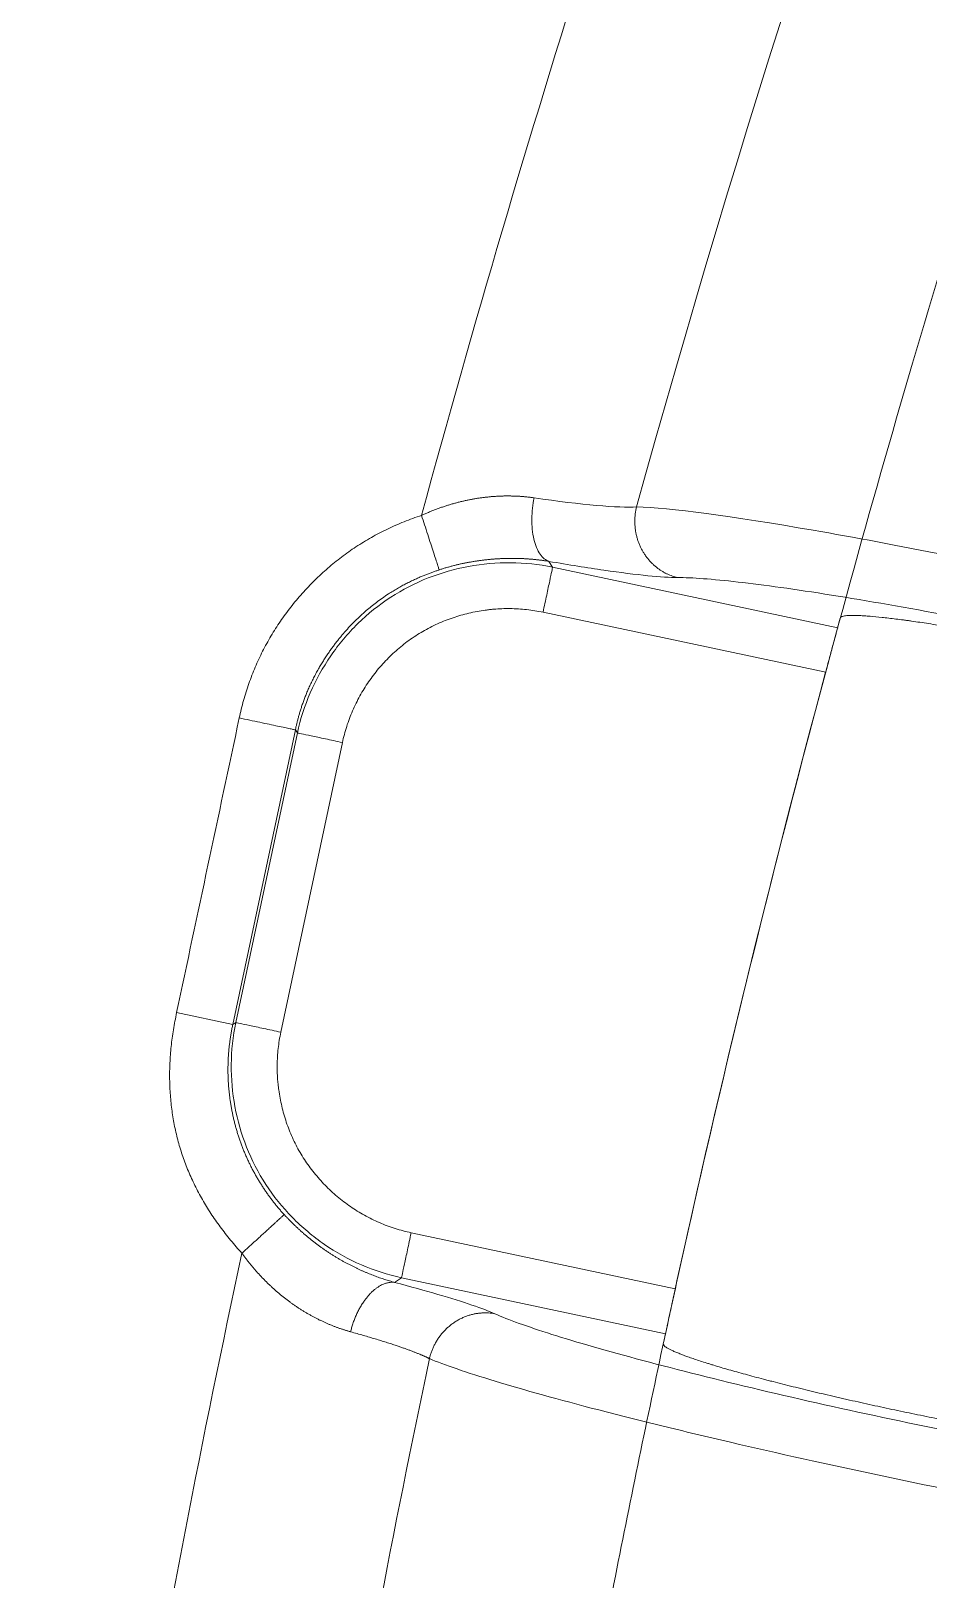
# Model space of a CAD drawing. Header units: millimetres. Extents: x 54 to 845, y 135 to 830.
# Drawn here: x 368.68 to 381.15, y 469.64 to 491.17 of the extents above; entities that cross this region are included whole.
import ezdxf

# ---------------------------------------------------------------- set-up
doc = ezdxf.new("R2010")
doc.units = ezdxf.units.MM
doc.layers.add('core', color=7, linetype='Continuous', lineweight=20)
doc.layers.add('part', color=7, linetype='Continuous', lineweight=20)

# ---------------------------------------------------------------- blocks, each defined once
blk = doc.blocks.new('电热管')
at = {"layer": 'part', "color": 6, "lineweight": 18}
blk.add_open_spline([(-1.624, 8.502), (-2.27, 9.47), (-3.712, 11.217), (-6.387, 13.321), (-9.315, 14.84), (-12.344, 15.8), (-15.328, 16.261), (-18.157, 16.3), (-20.753, 16.017), (-23.269, 15.461), (-25.688, 14.645), (-28.063, 13.55), (-30.646, 12.028), (-33.388, 9.916), (-36.122, 7.111), (-38.455, 3.936), (-40.355, 0.466), (-41.793, -3.236), (-42.76, -7.102), (-43.248, -11.063), (-43.262, -15.053), (-42.818, -19.01), (-41.935, -22.885), (-40.635, -26.64), (-38.94, -30.243), (-36.873, -33.654), (-34.2, -37.19), (-30.826, -40.713), (-26.685, -44.036), (-22.162, -46.813), (-17.326, -49.01), (-12.253, -50.613), (-7.023, -51.606), (-1.718, -51.986), (3.587, -51.767), (8.832, -50.96), (13.962, -49.588), (18.923, -47.674), (24.445, -44.841), (30.298, -40.813), (36.111, -35.344), (41.059, -29.085), (45.052, -22.172), (48.037, -14.76), (49.962, -7.007), (50.822, 0.927), (50.618, 8.9), (49.377, 16.783), (47.132, 24.448), (43.936, 31.769), (39.861, 38.634), (34.978, 44.942), (29.378, 50.62), (23.139, 55.596), (16.358, 59.813), (9.136, 63.224), (1.575, 65.786), (-6.218, 67.49), (-14.149, 68.318), (-22.126, 68.277), (-30.058, 67.378), (-37.85, 65.635), (-45.414, 63.083), (-52.669, 59.761), (-59.537, 55.71), (-65.96, 50.985), (-71.876, 45.635), (-77.232, 39.718), (-81.982, 33.303), (-86.081, 26.454), (-89.496, 19.244), (-92.209, 11.746), (-94.197, 4.026), (-95.45, -3.848), (-95.971, -11.808), (-95.754, -19.784), (-94.807, -27.707), (-93.15, -35.511), (-90.8, -43.132), (-87.78, -50.508), (-84.124, -57.59), (-79.863, -64.327), (-75.028, -70.669), (-69.666, -76.573), (-63.171, -82.602), (-55.397, -88.494), (-46.258, -93.932), (-36.577, -98.326), (-26.471, -101.627), (-16.065, -103.819), (-5.481, -104.873), (5.154, -104.793), (15.718, -103.595), (26.093, -101.291), (36.172, -97.928), (45.854, -93.547), (55.037, -88.194), (63.635, -81.943), (71.56, -74.861), (78.735, -67.024), (85.102, -58.523), (90.603, -49.44), (95.193, -39.863), (98.842, -29.887), (101.515, -19.606), (103.196, -9.118), (103.883, 1.478), (103.571, 12.089), (102.27, 22.621), (100.007, 32.989), (96.799, 43.107), (92.677, 52.889), (87.69, 62.259), (81.881, 71.14), (75.299, 79.461), (68.01, 87.164), (60.071, 94.194), (51.542, 100.497), (42.497, 106.035), (33.006, 110.771), (23.142, 114.667), (12.983, 117.703), (2.607, 119.867), (-7.913, 121.143), (-18.501, 121.527), (-29.085, 121.027), (-39.592, 119.65), (-49.948, 117.404), (-60.083, 114.315), (-69.931, 110.412), (-79.425, 105.718), (-88.504, 100.271), (-97.117, 94.116), (-105.209, 87.292), (-112.73, 79.84), (-119.637, 71.817), (-125.892, 63.277), (-131.456, 54.274), (-136.295, 44.864), (-140.391, 35.11), (-143.723, 25.073), (-146.268, 14.809), (-148.021, 4.379), (-148.977, -6.154), (-149.132, -16.728), (-148.485, -27.282), (-147.048, -37.755), (-144.836, -48.09), (-141.861, -58.229), (-138.14, -68.117), (-133.702, -77.703), (-128.575, -86.94), (-122.786, -95.776), (-116.366, -104.165), (-109.358, -112.066), (-101.802, -119.442), (-93.737, -126.253), (-85.205, -132.465), (-76.255, -138.056), (-66.933, -142.999), (-57.284, -147.27), (-47.357, -150.849), (-37.207, -153.725), (-26.882, -155.888), (-16.433, -157.326), (-5.913, -158.034), (4.628, -158.017), (15.141, -157.279), (25.58, -155.824), (35.894, -153.657), (46.037, -150.796), (55.963, -147.258), (65.627, -143.061), (74.983, -138.222), (84.593, -132.408), (94.326, -125.5), (104.016, -117.392), (113.029, -108.539), (121.317, -99.004), (128.834, -88.852), (135.529, -78.143), (141.367, -66.947), (146.321, -55.338), (150.363, -43.383), (153.471, -31.154), (155.636, -18.725), (156.848, -6.166), (157.099, 6.446), (156.397, 19.037), (154.751, 31.537), (152.169, 43.874), (148.675, 55.981), (144.292, 67.794), (139.042, 79.248), (132.96, 90.281), (126.088, 100.837), (118.46, 110.857), (110.122, 120.289), (101.179, 129.036), (91.806, 136.972), (82.202, 144.01), (72.528, 150.153), (62.872, 155.45), (53.314, 159.954), (45.026, 163.277), (38.059, 165.708), (32.384, 167.474), (26.537, 169.084), (20.175, 170.601), (12.966, 172.027), (4.823, 173.269), (-4.25, 174.204), (-13.494, 174.662), (-22.773, 174.64), (-31.956, 174.163), (-41.657, 173.144), (-51.835, 171.5), (-62.44, 169.147), (-73.41, 165.997), (-84.669, 161.964), (-96.131, 156.972), (-107.697, 150.949), (-118.575, 144.242), (-128.704, 136.994), (-138.056, 129.351), (-147.148, 120.864), (-155.885, 111.517), (-164.174, 101.315), (-171.922, 90.267), (-179.028, 78.392), (-185.38, 65.72), (-190.576, 53.033), (-194.706, 40.493), (-197.076, 31.307), (-198.427, 24.992), (-199.044, 21.83), (-199.557, 18.964), (-199.963, 16.469), (-200.312, 14.167), (-200.522, 12.66), (-200.625, 11.885)], degree=3, knots=[0, 0, 0, 0, 0.001584, 0.003143, 0.004662, 0.006125, 0.007517, 0.008823, 0.010028, 0.011121, 0.012381, 0.013552, 0.014733, 0.01652, 0.018321, 0.020134, 0.021952, 0.023778, 0.025612, 0.027449, 0.029286, 0.031118, 0.032944, 0.034772, 0.036604, 0.038441, 0.040279, 0.042726, 0.045167, 0.047603, 0.050047, 0.052495, 0.054945, 0.057393, 0.059835, 0.062274, 0.064718, 0.067166, 0.069616, 0.073287, 0.076953, 0.080614, 0.084284, 0.087957, 0.09163, 0.095298, 0.098961, 0.102631, 0.106304, 0.109978, 0.113651, 0.117318, 0.120984, 0.124656, 0.128331, 0.132005, 0.135679, 0.139349, 0.143016, 0.146686, 0.15036, 0.154035, 0.15771, 0.161382, 0.165052, 0.16872, 0.172392, 0.176066, 0.179741, 0.183415, 0.187088, 0.190759, 0.194427, 0.198098, 0.201771, 0.205445, 0.209119, 0.212792, 0.216465, 0.220134, 0.223803, 0.227473, 0.231146, 0.234819, 0.238492, 0.243388, 0.248282, 0.253171, 0.258063, 0.262957, 0.267852, 0.272747, 0.27764, 0.282531, 0.287419, 0.29231, 0.297203, 0.302096, 0.306988, 0.311879, 0.316768, 0.321655, 0.326544, 0.331434, 0.336325, 0.341215, 0.346103, 0.35099, 0.355875, 0.360761, 0.365648, 0.370535, 0.375423, 0.380309, 0.385194, 0.390077, 0.394959, 0.399842, 0.404726, 0.40961, 0.414494, 0.419377, 0.424258, 0.429138, 0.434016, 0.438896, 0.443776, 0.448656, 0.453536, 0.458415, 0.463293, 0.468169, 0.473043, 0.477919, 0.482795, 0.487671, 0.492547, 0.497421, 0.502295, 0.507168, 0.512038, 0.516909, 0.52178, 0.526652, 0.531523, 0.536393, 0.541263, 0.546132, 0.550999, 0.555864, 0.560731, 0.565597, 0.570463, 0.575329, 0.580194, 0.585059, 0.589922, 0.594783, 0.599644, 0.604505, 0.609366, 0.614227, 0.619087, 0.623947, 0.628806, 0.633663, 0.638519, 0.643374, 0.64823, 0.653085, 0.65794, 0.662795, 0.667649, 0.672502, 0.677354, 0.683173, 0.688992, 0.694811, 0.70063, 0.706448, 0.712265, 0.718081, 0.723895, 0.729707, 0.735518, 0.74133, 0.747141, 0.752951, 0.758761, 0.764568, 0.770373, 0.776177, 0.781981, 0.787785, 0.793589, 0.799391, 0.805192, 0.810991, 0.816788, 0.822479, 0.827964, 0.833244, 0.838318, 0.843187, 0.84785, 0.850661, 0.853392, 0.856069, 0.859047, 0.862435, 0.866232, 0.870436, 0.875046, 0.879026, 0.883265, 0.88776, 0.892511, 0.897517, 0.902776, 0.908287, 0.914047, 0.920055, 0.926309, 0.931706, 0.937271, 0.943002, 0.948897, 0.954953, 0.96117, 0.967545, 0.974076, 0.980758, 0.986489, 0.992324, 0.99387, 0.995421, 0.99678, 0.997896, 0.998918, 1, 1, 1, 1], dxfattribs=at)

msp = doc.modelspace()

# ---------------------------------------------------------------- linework, layer by layer
at = {"layer": 'core', "lineweight": 13}
for p, q in [((375.881, 483.795), (375.934, 483.714)), ((375.934, 483.714), (379.898, 482.871)), ((372.357, 481.451), (371.486, 477.353)), ((372.384, 481.409), (372.357, 481.451)), ((371.528, 477.38), (372.384, 481.409)), ((370.705, 477.519), (371.486, 477.353)), ((371.486, 477.353), (371.528, 477.38)), ((373.833, 473.831), (373.735, 473.767)), ((377.503, 473.051), (373.833, 473.831))]:
    msp.add_line(p, q, dxfattribs=at)
at = {"layer": 'core', "lineweight": 18}
for p, q in [((379.731, 482.253), (375.801, 483.088)), ((373.01, 481.275), (372.154, 477.248)), ((373.967, 474.457), (377.639, 473.676))]:
    msp.add_line(p, q, dxfattribs=at)
for centre, radius, start, end in [((559.684, 454.996), 201.12, 0, 180), ((564.065, 432.763), 190.863, 164.97184, 167.62218)]:
    msp.add_arc(centre, radius, start, end, dxfattribs=at)
msp.add_ellipse((528.344, 442.495), major_axis=(45.044, 165.328), ratio=0.897787, start_param=1.570359, end_param=1.571184, dxfattribs=at)
at = {"layer": 'core', "lineweight": 13}
for points, degree in [([(762.763, 454.996), (762.763, 458.319), (762.599, 464.965), (761.866, 474.91), (760.645, 484.806), (758.94, 494.631), (756.756, 504.36), (754.096, 513.971), (750.968, 523.439), (747.379, 532.742), (743.339, 541.859), (738.855, 550.765), (733.94, 559.442), (728.605, 567.866), (722.864, 576.019), (716.729, 583.88), (710.216, 591.43), (703.34, 598.652), (696.118, 605.528), (688.567, 612.041), (680.706, 618.176), (672.554, 623.918), (664.129, 629.253), (655.453, 634.168), (646.546, 638.651), (637.43, 642.692), (628.127, 646.281), (618.658, 649.409), (609.048, 652.068), (599.319, 654.253), (589.494, 655.958), (579.597, 657.178), (569.653, 657.912), (559.684, 658.157), (549.715, 657.912), (539.771, 657.178), (529.874, 655.958), (520.049, 654.253), (510.32, 652.068), (500.71, 649.409), (491.241, 646.281), (481.938, 642.692), (472.822, 638.651), (463.915, 634.168), (455.239, 629.253), (446.814, 623.918), (438.662, 618.176), (430.8, 612.041), (423.25, 605.528), (416.028, 598.652), (409.152, 591.43), (402.639, 583.88), (396.504, 576.019), (390.762, 567.866), (385.428, 559.442), (380.513, 550.765), (376.029, 541.859), (371.988, 532.742), (368.4, 523.439), (365.272, 513.971), (362.612, 504.36), (360.427, 494.631), (358.723, 484.806), (357.502, 474.91), (356.769, 464.965), (356.605, 458.319), (356.605, 454.996)], 3), ([(377.102, 484.553), (376.854, 484.536), (376.339, 484.581), (375.676, 484.678)], 3), ([(371.576, 481.617), (371.286, 480.251), (370.995, 478.885), (370.705, 477.519)], 3), ([(371.614, 474.172), (370.295, 475.607), (370.705, 477.519)], 2), ([(371.614, 474.172), (370.513, 469.052), (369.617, 463.895), (368.926, 458.7)], 3), ([(374.221, 472.706), (373.22, 467.945), (372.397, 463.146), (371.756, 458.324)], 3)]:
    msp.add_open_spline(points, degree=degree, dxfattribs=at)
for points, degree, knots in [([(574.62, 625.874), (563.545, 626.89), (546.822, 626.902), (530.294, 624.699), (519.358, 622.744), (513.931, 621.524), (503.201, 618.603), (497.898, 616.904), (487.48, 613.047), (482.364, 610.891), (467.308, 603.744), (457.66, 598.08), (439.527, 585.187), (431.041, 577.959), (419.335, 566.083), (415.604, 561.952), (408.511, 553.388), (405.15, 548.956), (395.661, 535.26), (390.127, 525.595), (384.29, 513.015), (383.177, 510.474), (381.061, 505.351), (378.051, 497.605), (375.547, 489.717), (374.111, 484.435)], 3, [0, 0, 0, 0, 0.125, 0.1875, 0.1875, 0.25, 0.25, 0.3125, 0.3125, 0.375, 0.375, 0.5, 0.5, 0.625, 0.625, 0.6875, 0.6875, 0.75, 0.75, 0.875, 0.875, 0.90625, 0.90625, 0.9375, 1, 1, 1, 1]), ([(573.475, 623.112), (552.052, 624.973), (508.065, 620.987), (447.941, 592.451), (401.382, 545.094), (382.789, 505.09), (377.102, 484.553)], 3, [0, 0, 0, 0, 0.247, 0.5, 0.753, 1, 1, 1, 1]), ([(375.676, 484.678), (375.667, 484.633), (375.66, 484.585), (375.649, 484.488), (375.646, 484.438), (375.645, 484.338), (375.647, 484.289), (375.656, 484.193), (375.663, 484.147), (375.683, 484.061), (375.696, 484.022), (375.725, 483.951), (375.742, 483.92), (375.778, 483.868), (375.798, 483.847), (375.839, 483.814), (375.86, 483.803), (375.881, 483.795)], 3, [0, 0, 0, 0, 0.125, 0.125, 0.25, 0.25, 0.375, 0.375, 0.5, 0.5, 0.625, 0.625, 0.75, 0.75, 0.875, 0.875, 1, 1, 1, 1]), ([(377.077, 484.35), (377.077, 484.386), (377.08, 484.421), (377.088, 484.489), (377.094, 484.522), (377.102, 484.553)], 3, [0, 0, 0, 0, 0.5, 0.5, 1, 1, 1, 1]), ([(389.69, 481.78), (389.486, 481.868), (389.024, 482.031), (388.142, 482.293), (387.356, 482.511), (386.468, 482.742), (385.512, 482.979), (384.504, 483.216), (383.119, 483.529), (381.381, 483.894), (378.866, 484.366), (377.553, 484.54), (377.102, 484.553)], 3, [0, 0, 0, 0, 0.125, 0.1875, 0.25, 0.3125, 0.375, 0.4375, 0.5, 0.625, 0.75, 1, 1, 1, 1]), ([(371.576, 481.617), (371.787, 482.607), (372.459, 483.357), (373.135, 484.112), (374.111, 484.435)], 2, [0, 0, 0, 0.5, 0.5, 1, 1, 1]), ([(374.111, 484.435), (374.125, 484.392), (374.139, 484.348), (374.168, 484.259), (374.182, 484.214), (374.211, 484.125), (374.225, 484.082), (374.252, 483.999), (374.265, 483.959), (374.288, 483.887), (374.299, 483.854), (374.318, 483.796), (374.326, 483.771), (374.339, 483.729), (374.344, 483.713), (374.352, 483.689), (374.354, 483.681), (374.355, 483.677)], 3, [0, 0, 0, 0, 0.125, 0.125, 0.25, 0.25, 0.375, 0.375, 0.5, 0.5, 0.625, 0.625, 0.75, 0.75, 0.875, 0.875, 1, 1, 1, 1]), ([(375.934, 483.714), (375.549, 483.795), (374.951, 483.798), (374.196, 483.582), (373.671, 483.312), (373.212, 482.943), (372.707, 482.341), (372.467, 481.793), (372.384, 481.409)], 3, [0, 0, 0, 0, 0.25, 0.375, 0.5, 0.625, 0.75, 1, 1, 1, 1]), ([(375.934, 483.714), (375.933, 483.708), (375.928, 483.688), (375.914, 483.623), (375.905, 483.577), (375.881, 483.465), (375.867, 483.399), (375.836, 483.252), (375.818, 483.171), (375.801, 483.088)], 3, [0, 0, 0, 0, 0.25, 0.25, 0.5, 0.5, 0.75, 0.75, 1, 1, 1, 1]), ([(372.357, 481.451), (372.353, 481.452), (372.345, 481.454), (372.32, 481.459), (372.304, 481.463), (372.261, 481.472), (372.236, 481.477), (372.178, 481.489), (372.146, 481.496), (372.074, 481.511), (372.035, 481.52), (371.952, 481.537), (371.908, 481.547), (371.817, 481.566), (371.77, 481.576), (371.674, 481.596), (371.625, 481.607), (371.576, 481.617)], 3, [0, 0, 0, 0, 0.125, 0.125, 0.25, 0.25, 0.375, 0.375, 0.5, 0.5, 0.625, 0.625, 0.75, 0.75, 0.875, 0.875, 1, 1, 1, 1]), ([(373.01, 481.276), (372.927, 481.293), (372.847, 481.311), (372.7, 481.342), (372.633, 481.356), (372.521, 481.38), (372.475, 481.389), (372.41, 481.403), (372.39, 481.408), (372.384, 481.409)], 3, [0, 0, 0, 0, 0.25, 0.25, 0.5, 0.5, 0.75, 0.75, 1, 1, 1, 1]), ([(371.528, 477.38), (371.447, 476.996), (371.444, 476.397), (371.66, 475.642), (371.929, 475.118), (372.299, 474.658), (372.901, 474.153), (373.449, 473.913), (373.833, 473.831)], 3, [0, 0, 0, 0, 0.25, 0.375, 0.5, 0.625, 0.75, 1, 1, 1, 1]), ([(371.528, 477.38), (371.534, 477.379), (371.554, 477.375), (371.619, 477.361), (371.665, 477.351), (371.777, 477.327), (371.843, 477.313), (371.99, 477.282), (372.071, 477.265), (372.154, 477.247)], 3, [0, 0, 0, 0, 0.25, 0.25, 0.5, 0.5, 0.75, 0.75, 1, 1, 1, 1]), ([(371.486, 477.353), (371.484, 477.343), (371.48, 477.325), (371.474, 477.297), (371.469, 477.269), (371.464, 477.241), (371.459, 477.213), (371.455, 477.185), (371.45, 477.157), (371.446, 477.128), (371.443, 477.1), (371.439, 477.072), (371.436, 477.043), (371.433, 477.015), (371.43, 476.986), (371.428, 476.958), (371.426, 476.929), (371.424, 476.9), (371.423, 476.872), (371.421, 476.843), (371.42, 476.814), (371.42, 476.785), (371.419, 476.757), (371.419, 476.718), (371.419, 476.671), (371.421, 476.614), (371.424, 476.557), (371.427, 476.5), (371.432, 476.444), (371.438, 476.388), (371.445, 476.331), (371.453, 476.276), (371.462, 476.22), (371.472, 476.165), (371.483, 476.11), (371.495, 476.055), (371.508, 476), (371.522, 475.946), (371.537, 475.892), (371.553, 475.839), (371.57, 475.786), (371.588, 475.733), (371.607, 475.681), (371.626, 475.629), (371.647, 475.578), (371.669, 475.527), (371.691, 475.477), (371.715, 475.427), (371.739, 475.378), (371.764, 475.329), (371.791, 475.281), (371.817, 475.233), (371.845, 475.186), (371.874, 475.14), (371.903, 475.094), (371.933, 475.048), (371.964, 475.004), (371.996, 474.96), (372.028, 474.916), (372.061, 474.873), (372.095, 474.831), (372.13, 474.79), (372.165, 474.749), (372.189, 474.723), (372.201, 474.709)], 3, [0, 0, 0, 0, 0.009978, 0.019964, 0.029958, 0.03996, 0.049969, 0.059987, 0.070012, 0.080044, 0.090085, 0.100134, 0.11019, 0.120255, 0.130327, 0.140407, 0.150495, 0.160591, 0.170695, 0.180806, 0.190926, 0.201054, 0.21119, 0.221333, 0.241386, 0.261409, 0.281399, 0.301359, 0.321288, 0.341186, 0.361053, 0.38089, 0.400696, 0.420472, 0.440217, 0.459931, 0.479616, 0.49927, 0.518894, 0.538488, 0.558053, 0.577587, 0.597092, 0.616568, 0.636013, 0.65543, 0.674817, 0.694174, 0.713503, 0.732802, 0.752073, 0.771315, 0.790528, 0.809712, 0.828868, 0.847995, 0.867094, 0.886165, 0.905207, 0.924221, 0.943208, 0.962166, 0.981097, 1, 1, 1, 1]), ([(373.966, 474.457), (373.948, 474.373), (373.931, 474.293), (373.9, 474.146), (373.886, 474.079), (373.862, 473.967), (373.852, 473.922), (373.839, 473.856), (373.834, 473.837), (373.833, 473.831)], 3, [0, 0, 0, 0, 0.25, 0.25, 0.5, 0.5, 0.75, 0.75, 1, 1, 1, 1]), ([(374.221, 472.706), (374.426, 472.62), (375.046, 472.407), (376.262, 472.069), (377.442, 471.772), (378.721, 471.466), (380.447, 471.082), (382.535, 470.661), (384.428, 470.32), (385.927, 470.098), (386.588, 470.038), (386.811, 470.033)], 3, [0, 0, 0, 0, 0.125, 0.25, 0.3125, 0.375, 0.5, 0.625, 0.75, 0.875, 1, 1, 1, 1])]:
    msp.add_open_spline(points, degree=degree, knots=knots, dxfattribs=at)
at = {"layer": 'core', "lineweight": 18}
for points, knots in [([(374.111, 484.435), (374.119, 484.438), (374.135, 484.446), (374.159, 484.456), (374.184, 484.467), (374.208, 484.477), (374.232, 484.487), (374.256, 484.497), (374.281, 484.507), (374.305, 484.516), (374.329, 484.525), (374.354, 484.534), (374.378, 484.543), (374.402, 484.551), (374.427, 484.559), (374.451, 484.567), (374.476, 484.575), (374.5, 484.582), (374.524, 484.59), (374.549, 484.597), (374.573, 484.603), (374.597, 484.61), (374.622, 484.616), (374.646, 484.623), (374.671, 484.628), (374.695, 484.634), (374.719, 484.64), (374.743, 484.645), (374.768, 484.65), (374.792, 484.655), (374.816, 484.659), (374.84, 484.663), (374.865, 484.668), (374.889, 484.672), (374.913, 484.675), (374.937, 484.679), (374.961, 484.682), (374.985, 484.685), (375.009, 484.688), (375.033, 484.69), (375.057, 484.693), (375.08, 484.695), (375.104, 484.697), (375.128, 484.699), (375.152, 484.7), (375.175, 484.701), (375.199, 484.703), (375.222, 484.703), (375.246, 484.704), (375.269, 484.705), (375.292, 484.705), (375.316, 484.705), (375.339, 484.705), (375.362, 484.704), (375.385, 484.704), (375.408, 484.703), (375.431, 484.702), (375.453, 484.701), (375.476, 484.7), (375.498, 484.698), (375.521, 484.696), (375.543, 484.694), (375.566, 484.692), (375.588, 484.69), (375.61, 484.687), (375.632, 484.685), (375.654, 484.682), (375.668, 484.679), (375.675, 484.678)], [0, 0, 0, 0, 0.015944, 0.031845, 0.047703, 0.06352, 0.079296, 0.095033, 0.110731, 0.126391, 0.142014, 0.157602, 0.173154, 0.188673, 0.204158, 0.219611, 0.235033, 0.250425, 0.265787, 0.28112, 0.296426, 0.311705, 0.326958, 0.342186, 0.35739, 0.372571, 0.387729, 0.402866, 0.417982, 0.433078, 0.448155, 0.463214, 0.478255, 0.49328, 0.50829, 0.523284, 0.538264, 0.553231, 0.568186, 0.583129, 0.598061, 0.612983, 0.627896, 0.642801, 0.657697, 0.672587, 0.687471, 0.702349, 0.717223, 0.732093, 0.74696, 0.761825, 0.776688, 0.791551, 0.806414, 0.821278, 0.836143, 0.851011, 0.865882, 0.880758, 0.895638, 0.910523, 0.925415, 0.940314, 0.955222, 0.970138, 0.985064, 1, 1, 1, 1]), ([(375.273, 483.836), (375.266, 483.835), (375.252, 483.835), (375.23, 483.834), (375.208, 483.833), (375.187, 483.832), (375.165, 483.831), (375.143, 483.829), (375.121, 483.828), (375.099, 483.826), (375.077, 483.824), (375.054, 483.822), (375.032, 483.82), (375.01, 483.817), (374.987, 483.815), (374.964, 483.812), (374.942, 483.809), (374.919, 483.806), (374.896, 483.803), (374.873, 483.8), (374.85, 483.796), (374.827, 483.792), (374.804, 483.788), (374.781, 483.784), (374.758, 483.78), (374.735, 483.775), (374.711, 483.771), (374.688, 483.766), (374.664, 483.761), (374.641, 483.756), (374.617, 483.75), (374.594, 483.745), (374.57, 483.739), (374.546, 483.733), (374.523, 483.726), (374.499, 483.72), (374.475, 483.713), (374.451, 483.707), (374.427, 483.7), (374.403, 483.692), (374.379, 483.685), (374.363, 483.68), (374.355, 483.677)], [0, 0, 0, 0, 0.023879, 0.047794, 0.071748, 0.095741, 0.119776, 0.143855, 0.167979, 0.192149, 0.216369, 0.240638, 0.26496, 0.289335, 0.313765, 0.338252, 0.362798, 0.387404, 0.412072, 0.436803, 0.461599, 0.486462, 0.511393, 0.536393, 0.561465, 0.586609, 0.611828, 0.637122, 0.662493, 0.687944, 0.713474, 0.739086, 0.764781, 0.79056, 0.816425, 0.842378, 0.868419, 0.89455, 0.920772, 0.947087, 0.973496, 1, 1, 1, 1]), ([(375.881, 483.795), (375.874, 483.796), (375.861, 483.799), (375.842, 483.802), (375.822, 483.804), (375.802, 483.807), (375.782, 483.81), (375.762, 483.813), (375.742, 483.815), (375.721, 483.817), (375.701, 483.82), (375.68, 483.822), (375.66, 483.824), (375.639, 483.825), (375.618, 483.827), (375.597, 483.829), (375.576, 483.83), (375.555, 483.831), (375.534, 483.833), (375.513, 483.834), (375.492, 483.835), (375.47, 483.835), (375.449, 483.836), (375.427, 483.836), (375.405, 483.837), (375.383, 483.837), (375.362, 483.837), (375.34, 483.837), (375.317, 483.837), (375.295, 483.836), (375.281, 483.836), (375.273, 483.836)], [0, 0, 0, 0, 0.034888, 0.069724, 0.104512, 0.139253, 0.17395, 0.208605, 0.243221, 0.277801, 0.312346, 0.34686, 0.381345, 0.415803, 0.450237, 0.48465, 0.519044, 0.553421, 0.587785, 0.622137, 0.656481, 0.690818, 0.725152, 0.759485, 0.793819, 0.828158, 0.862503, 0.896857, 0.931223, 0.965603, 1, 1, 1, 1]), ([(372.357, 481.451), (372.358, 481.458), (372.361, 481.471), (372.365, 481.492), (372.37, 481.513), (372.375, 481.534), (372.38, 481.556), (372.386, 481.579), (372.392, 481.602), (372.398, 481.626), (372.405, 481.65), (372.412, 481.674), (372.419, 481.699), (372.427, 481.725), (372.435, 481.751), (372.444, 481.777), (372.453, 481.804), (372.463, 481.831), (372.473, 481.859), (372.483, 481.887), (372.494, 481.916), (372.506, 481.945), (372.518, 481.974), (372.53, 482.004), (372.543, 482.034), (372.557, 482.064), (372.571, 482.095), (372.586, 482.126), (372.602, 482.158), (372.623, 482.2), (372.651, 482.252), (372.685, 482.313), (372.719, 482.371), (372.754, 482.427), (372.789, 482.481), (372.824, 482.532), (372.859, 482.582), (372.893, 482.629), (372.928, 482.674), (372.962, 482.717), (372.995, 482.757), (373.028, 482.796), (373.074, 482.848), (373.139, 482.919), (373.233, 483.012), (373.348, 483.117), (373.489, 483.231), (373.615, 483.319), (373.714, 483.382), (373.776, 483.419), (373.837, 483.454), (373.897, 483.486), (373.955, 483.515), (374.011, 483.542), (374.066, 483.566), (374.119, 483.589), (374.17, 483.61), (374.219, 483.628), (374.267, 483.646), (374.312, 483.661), (374.342, 483.671), (374.356, 483.675)], [0, 0, 0, 0, 0.006549, 0.013275, 0.020177, 0.027257, 0.034514, 0.041949, 0.049563, 0.057355, 0.065325, 0.073475, 0.081804, 0.090312, 0.099, 0.107868, 0.116916, 0.126144, 0.135552, 0.145141, 0.15491, 0.16486, 0.174991, 0.185302, 0.195795, 0.206468, 0.217323, 0.228359, 0.239576, 0.250974, 0.273781, 0.295992, 0.317608, 0.338629, 0.359055, 0.378888, 0.398129, 0.416778, 0.434835, 0.452302, 0.46918, 0.485469, 0.50117, 0.535347, 0.577383, 0.627281, 0.685034, 0.750639, 0.774487, 0.797557, 0.819847, 0.84136, 0.862095, 0.882053, 0.901232, 0.919634, 0.937258, 0.954106, 0.970178, 0.985475, 1, 1, 1, 1]), ([(375.801, 483.088), (375.725, 483.104), (375.649, 483.116), (375.496, 483.133), (375.343, 483.142), (375.19, 483.136), (375.094, 483.128), (375.074, 483.126), (375.036, 483.121), (375.017, 483.119), (374.959, 483.111), (374.921, 483.105), (374.807, 483.084), (374.658, 483.049), (374.513, 483), (374.405, 482.958), (374.37, 482.943), (374.299, 482.911), (374.264, 482.894), (374.161, 482.841), (374.028, 482.764), (373.842, 482.629), (373.727, 482.527), (373.644, 482.446), (373.617, 482.418), (373.565, 482.361), (373.539, 482.333), (373.465, 482.244), (373.372, 482.122), (373.291, 481.991), (373.235, 481.891), (373.218, 481.856), (373.183, 481.787), (373.167, 481.752), (373.121, 481.645), (373.066, 481.501), (373.027, 481.351), (373.01, 481.275)], [0, 0, 0, 0, 0.0625, 0.0625, 0.125, 0.1875, 0.1875, 0.203125, 0.203125, 0.21875, 0.21875, 0.25, 0.25, 0.3125, 0.375, 0.375, 0.40625, 0.40625, 0.4375, 0.4375, 0.5, 0.5625, 0.625, 0.625, 0.65625, 0.65625, 0.6875, 0.6875, 0.75, 0.8125, 0.8125, 0.84375, 0.84375, 0.875, 0.875, 0.9375, 1, 1, 1, 1]), ([(386.242, 481.745), (386.24, 481.746), (386.238, 481.747), (386.219, 481.755), (386.201, 481.763), (386.143, 481.786), (386.099, 481.802), (386.004, 481.836), (385.951, 481.854), (385.866, 481.881), (385.836, 481.891), (385.79, 481.905), (385.774, 481.91), (385.742, 481.92), (385.726, 481.925), (385.643, 481.95), (385.573, 481.971), (385.426, 482.013), (385.349, 482.034), (385.189, 482.078), (385.105, 482.101), (384.995, 482.13), (384.973, 482.135), (384.929, 482.147), (384.906, 482.153), (384.838, 482.17), (384.792, 482.182), (384.653, 482.217), (384.558, 482.24), (384.365, 482.287), (384.266, 482.311), (384.115, 482.346), (384.064, 482.358), (383.961, 482.382), (383.909, 482.394), (383.753, 482.429), (383.648, 482.453), (383.438, 482.499), (383.333, 482.521), (383.122, 482.566), (383.016, 482.588), (382.883, 482.616), (382.857, 482.621), (382.804, 482.632), (382.724, 482.648), (382.646, 482.664), (382.386, 482.715), (382.183, 482.754), (381.937, 482.799), (381.888, 482.808), (381.815, 482.821), (381.791, 482.825), (381.743, 482.833), (381.719, 482.837), (381.601, 482.858), (381.509, 482.873), (381.332, 482.903), (381.247, 482.916), (381.081, 482.942), (381.002, 482.953), (380.906, 482.967), (380.887, 482.97), (380.849, 482.975), (380.794, 482.982), (380.741, 482.989), (380.639, 483.002), (380.574, 483.009), (380.455, 483.022), (380.399, 483.027), (380.322, 483.034), (380.297, 483.035), (380.249, 483.038), (380.227, 483.04), (380.163, 483.042), (380.126, 483.043), (380.06, 483.043), (380.031, 483.041), (379.997, 483.037), (379.987, 483.036), (379.969, 483.032), (379.962, 483.029), (379.943, 483.022), (379.937, 483.015), (379.935, 483.008)], [0, 0, 0, 0, 0.001926, 0.001926, 0.019436, 0.019436, 0.054456, 0.054456, 0.089476, 0.089476, 0.106987, 0.106987, 0.115742, 0.115742, 0.124497, 0.124497, 0.159517, 0.159517, 0.194537, 0.194537, 0.229557, 0.229557, 0.238312, 0.238312, 0.247067, 0.247067, 0.264577, 0.264577, 0.299597, 0.299597, 0.334617, 0.334617, 0.352127, 0.352127, 0.369638, 0.369638, 0.404658, 0.404658, 0.439678, 0.439678, 0.474698, 0.474698, 0.483453, 0.483453, 0.492208, 0.509718, 0.509718, 0.579758, 0.579758, 0.597268, 0.597268, 0.606023, 0.606023, 0.614778, 0.614778, 0.649799, 0.649799, 0.684819, 0.684819, 0.719839, 0.719839, 0.728594, 0.728594, 0.737349, 0.754859, 0.754859, 0.789879, 0.789879, 0.824899, 0.824899, 0.842409, 0.842409, 0.859919, 0.859919, 0.89494, 0.89494, 0.92996, 0.92996, 0.94747, 0.94747, 0.96498, 0.96498, 1, 1, 1, 1]), ([(379.731, 482.253), (379.742, 482.294), (379.763, 482.375), (379.784, 482.45), (379.796, 482.496), (379.798, 482.505), (379.803, 482.523), (379.81, 482.549), (379.817, 482.574), (379.83, 482.623), (379.838, 482.653), (379.848, 482.687), (379.85, 482.694), (379.853, 482.708), (379.859, 482.727), (379.863, 482.745), (379.872, 482.778), (379.878, 482.797), (379.884, 482.821), (379.886, 482.829), (379.89, 482.842), (379.891, 482.848), (379.895, 482.862), (379.897, 482.868), (379.898, 482.871)], [0, 0, 0, 0, 0.125, 0.25, 0.25, 0.28125, 0.28125, 0.3125, 0.375, 0.375, 0.5, 0.5, 0.53125, 0.53125, 0.5625, 0.625, 0.625, 0.75, 0.75, 0.8125, 0.8125, 0.875, 0.875, 1, 1, 1, 1]), ([(372.154, 477.247), (372.138, 477.171), (372.126, 477.095), (372.109, 476.943), (372.1, 476.79), (372.106, 476.636), (372.114, 476.54), (372.116, 476.521), (372.121, 476.482), (372.123, 476.463), (372.131, 476.405), (372.137, 476.367), (372.158, 476.254), (372.193, 476.104), (372.242, 475.959), (372.284, 475.852), (372.299, 475.816), (372.331, 475.746), (372.348, 475.711), (372.401, 475.607), (372.478, 475.474), (372.613, 475.289), (372.715, 475.174), (372.796, 475.091), (372.824, 475.064), (372.88, 475.011), (372.909, 474.986), (372.998, 474.911), (373.12, 474.819), (373.25, 474.738), (373.351, 474.682), (373.386, 474.664), (373.455, 474.63), (373.49, 474.613), (373.597, 474.567), (373.741, 474.513), (373.891, 474.473), (373.967, 474.457)], [0, 0, 0, 0, 0.0625, 0.0625, 0.125, 0.1875, 0.1875, 0.203125, 0.203125, 0.21875, 0.21875, 0.25, 0.25, 0.3125, 0.375, 0.375, 0.40625, 0.40625, 0.4375, 0.4375, 0.5, 0.5625, 0.625, 0.625, 0.65625, 0.65625, 0.6875, 0.6875, 0.75, 0.8125, 0.8125, 0.84375, 0.84375, 0.875, 0.875, 0.9375, 1, 1, 1, 1]), ([(372.201, 474.709), (372.206, 474.704), (372.216, 474.693), (372.231, 474.677), (372.247, 474.661), (372.262, 474.645), (372.277, 474.629), (372.293, 474.613), (372.309, 474.598), (372.325, 474.582), (372.34, 474.567), (372.356, 474.551), (372.373, 474.536), (372.389, 474.521), (372.405, 474.506), (372.421, 474.491), (372.438, 474.476), (372.454, 474.462), (372.471, 474.447), (372.488, 474.432), (372.505, 474.418), (372.522, 474.404), (372.539, 474.39), (372.556, 474.376), (372.573, 474.362), (372.591, 474.348), (372.608, 474.334), (372.626, 474.321), (372.643, 474.308), (372.661, 474.294), (372.685, 474.276), (372.716, 474.254), (372.753, 474.228), (372.79, 474.203), (372.827, 474.178), (372.865, 474.154), (372.902, 474.13), (372.939, 474.108), (372.977, 474.086), (373.014, 474.064), (373.051, 474.044), (373.088, 474.024), (373.126, 474.005), (373.163, 473.986), (373.2, 473.968), (373.236, 473.95), (373.273, 473.934), (373.31, 473.917), (373.346, 473.902), (373.383, 473.887), (373.419, 473.872), (373.455, 473.858), (373.491, 473.845), (373.526, 473.832), (373.561, 473.82), (373.597, 473.808), (373.632, 473.797), (373.666, 473.787), (373.701, 473.776), (373.723, 473.77), (373.735, 473.767)], [0, 0, 0, 0, 0.011187, 0.022373, 0.03356, 0.044747, 0.055936, 0.067127, 0.07832, 0.089517, 0.100719, 0.111924, 0.123136, 0.134353, 0.145577, 0.156808, 0.168047, 0.179294, 0.190551, 0.201817, 0.213094, 0.224383, 0.235682, 0.246995, 0.25832, 0.269658, 0.281012, 0.292379, 0.303763, 0.315162, 0.326578, 0.350273, 0.37388, 0.397405, 0.420854, 0.444233, 0.467548, 0.490805, 0.514009, 0.537167, 0.560285, 0.583368, 0.606423, 0.629457, 0.652474, 0.675481, 0.698485, 0.721492, 0.744507, 0.767538, 0.790589, 0.813667, 0.836779, 0.85993, 0.883127, 0.906375, 0.92968, 0.953049, 0.976487, 1, 1, 1, 1]), ([(373.124, 473.08), (373.118, 473.082), (373.105, 473.085), (373.086, 473.091), (373.067, 473.096), (373.048, 473.102), (373.029, 473.108), (373.01, 473.114), (372.991, 473.121), (372.972, 473.127), (372.952, 473.134), (372.933, 473.141), (372.914, 473.148), (372.895, 473.155), (372.876, 473.163), (372.857, 473.171), (372.837, 473.179), (372.818, 473.187), (372.799, 473.195), (372.78, 473.203), (372.761, 473.212), (372.742, 473.221), (372.722, 473.23), (372.703, 473.239), (372.684, 473.248), (372.665, 473.258), (372.646, 473.268), (372.627, 473.277), (372.608, 473.288), (372.589, 473.298), (372.57, 473.308), (372.551, 473.319), (372.532, 473.33), (372.513, 473.341), (372.495, 473.352), (372.476, 473.363), (372.457, 473.375), (372.439, 473.386), (372.42, 473.398), (372.401, 473.41), (372.383, 473.423), (372.364, 473.435), (372.346, 473.448), (372.328, 473.46), (372.309, 473.473), (372.291, 473.486), (372.273, 473.5), (372.255, 473.513), (372.237, 473.527), (372.219, 473.541), (372.201, 473.555), (372.183, 473.569), (372.165, 473.583), (372.147, 473.598), (372.13, 473.612), (372.112, 473.627), (372.095, 473.642), (372.077, 473.657), (372.06, 473.673), (372.043, 473.688), (372.026, 473.704), (372.009, 473.72), (371.992, 473.736), (371.975, 473.752), (371.958, 473.769), (371.941, 473.785), (371.925, 473.802), (371.908, 473.819), (371.892, 473.836), (371.876, 473.853), (371.859, 473.871), (371.843, 473.888), (371.827, 473.906), (371.811, 473.924), (371.795, 473.942), (371.78, 473.96), (371.764, 473.979), (371.749, 473.997), (371.733, 474.016), (371.718, 474.035), (371.703, 474.054), (371.687, 474.073), (371.672, 474.093), (371.658, 474.112), (371.643, 474.132), (371.628, 474.152), (371.619, 474.165), (371.614, 474.172)], [0, 0, 0, 0, 0.01189, 0.023764, 0.035621, 0.047461, 0.059286, 0.071095, 0.082889, 0.094668, 0.106432, 0.118183, 0.12992, 0.141644, 0.153355, 0.165054, 0.176741, 0.188417, 0.200081, 0.211736, 0.22338, 0.235015, 0.246641, 0.258258, 0.269867, 0.281469, 0.293064, 0.304653, 0.316236, 0.327814, 0.339387, 0.350956, 0.362521, 0.374083, 0.385643, 0.397201, 0.408758, 0.420315, 0.431871, 0.443428, 0.454987, 0.466547, 0.47811, 0.489677, 0.501247, 0.512822, 0.524402, 0.535988, 0.54758, 0.55918, 0.570788, 0.582404, 0.59403, 0.605666, 0.617313, 0.628971, 0.640641, 0.652324, 0.664021, 0.675732, 0.687458, 0.6992, 0.710958, 0.722734, 0.734527, 0.746339, 0.758171, 0.770022, 0.781895, 0.793789, 0.805706, 0.817645, 0.829608, 0.841596, 0.853609, 0.865648, 0.877714, 0.889807, 0.901929, 0.914079, 0.926259, 0.938469, 0.95071, 0.962983, 0.975289, 0.987627, 1, 1, 1, 1]), ([(377.503, 473.051), (377.504, 473.054), (377.507, 473.066), (377.512, 473.092), (377.517, 473.117), (377.519, 473.126), (377.524, 473.146), (377.526, 473.156), (377.533, 473.19), (377.539, 473.215), (377.546, 473.25), (377.548, 473.257), (377.551, 473.272), (377.556, 473.294), (377.561, 473.318), (377.572, 473.367), (377.579, 473.402), (377.591, 473.457), (377.595, 473.476), (377.604, 473.514), (377.608, 473.534), (377.621, 473.593), (377.63, 473.634), (377.639, 473.676)], [0, 0, 0, 0, 0.125, 0.25, 0.25, 0.3125, 0.3125, 0.375, 0.375, 0.5, 0.5, 0.53125, 0.53125, 0.5625, 0.625, 0.625, 0.75, 0.75, 0.8125, 0.8125, 0.875, 0.875, 1, 1, 1, 1]), ([(377.473, 472.913), (377.472, 472.905), (377.475, 472.897), (377.491, 472.878), (377.505, 472.867), (377.543, 472.844), (377.568, 472.832), (377.613, 472.811), (377.629, 472.804), (377.663, 472.789), (377.682, 472.782), (377.74, 472.759), (377.784, 472.742), (377.88, 472.708), (377.932, 472.691), (378.018, 472.663), (378.047, 472.653), (378.094, 472.639), (378.109, 472.634), (378.141, 472.624), (378.158, 472.619), (378.24, 472.594), (378.31, 472.573), (378.457, 472.531), (378.534, 472.51), (378.694, 472.466), (378.778, 472.443), (378.887, 472.415), (378.909, 472.409), (378.954, 472.398), (378.976, 472.392), (379.044, 472.374), (379.09, 472.363), (379.229, 472.328), (379.324, 472.304), (379.517, 472.257), (379.615, 472.234), (379.766, 472.198), (379.817, 472.186), (379.894, 472.169), (379.92, 472.163), (379.972, 472.151), (379.998, 472.145), (380.128, 472.115), (380.233, 472.092), (380.442, 472.046), (380.547, 472.023), (380.758, 471.978), (380.864, 471.956), (381.023, 471.924), (381.076, 471.913), (381.182, 471.891), (381.234, 471.881), (381.494, 471.829), (381.697, 471.791), (381.943, 471.746), (381.992, 471.737), (382.064, 471.724), (382.088, 471.72), (382.136, 471.712), (382.16, 471.707), (382.278, 471.687), (382.37, 471.671), (382.546, 471.642), (382.632, 471.629), (382.797, 471.603), (382.876, 471.592), (382.972, 471.578), (382.991, 471.576), (383.028, 471.571), (383.083, 471.563), (383.136, 471.556), (383.238, 471.544), (383.302, 471.536), (383.421, 471.524), (383.476, 471.519), (383.553, 471.512), (383.578, 471.511), (383.613, 471.509), (383.624, 471.508), (383.646, 471.507), (383.657, 471.506), (383.71, 471.504), (383.747, 471.503), (383.812, 471.504), (383.84, 471.506), (383.874, 471.51), (383.884, 471.511), (383.901, 471.515), (383.908, 471.518), (383.925, 471.526), (383.932, 471.532), (383.933, 471.54)], [0, 0, 0, 0, 0.03125, 0.03125, 0.0625, 0.0625, 0.09375, 0.09375, 0.109375, 0.109375, 0.125, 0.125, 0.15625, 0.15625, 0.1875, 0.1875, 0.203125, 0.203125, 0.210938, 0.210938, 0.21875, 0.21875, 0.25, 0.25, 0.28125, 0.28125, 0.3125, 0.3125, 0.320313, 0.320313, 0.328125, 0.328125, 0.34375, 0.34375, 0.375, 0.375, 0.40625, 0.40625, 0.421875, 0.421875, 0.429688, 0.429688, 0.4375, 0.4375, 0.46875, 0.46875, 0.5, 0.5, 0.53125, 0.53125, 0.546875, 0.546875, 0.5625, 0.5625, 0.625, 0.625, 0.640625, 0.640625, 0.648438, 0.648438, 0.65625, 0.65625, 0.6875, 0.6875, 0.71875, 0.71875, 0.75, 0.75, 0.757813, 0.757813, 0.765625, 0.78125, 0.78125, 0.8125, 0.8125, 0.84375, 0.84375, 0.859375, 0.859375, 0.867188, 0.867188, 0.875, 0.875, 0.90625, 0.90625, 0.9375, 0.9375, 0.953125, 0.953125, 0.96875, 0.96875, 1, 1, 1, 1])]:
    msp.add_open_spline(points, degree=3, knots=knots, dxfattribs=at)
at = {"layer": 'core', "lineweight": 13}
for points, weights in [([(377.67, 483.57), (377.315, 483.654), (377.077, 483.953), (377.077, 484.35)], [0.999997550828, 0.830822654264, 0.802060325183, 0.913710563586]), ([(371.614, 474.172), (371.933, 474.464), (372.17, 474.681), (372.201, 474.709)], [0.999999880546, 0.827091693086, 0.827091732903, 0.999999999999]), ([(373.124, 473.08), (373.231, 473.515), (373.48, 473.795), (373.735, 473.767)], [0.999998493146, 0.817881364101, 0.817881866386, 1]), ([(374.221, 472.706), (374.325, 473.155), (374.7, 473.412), (375.131, 473.33)], [0.999999486671, 0.809271513935, 0.809271681193, 0.999999988446]), ([(373.124, 473.08), (373.646, 472.935), (374.035, 472.802), (374.221, 472.706)], [0.99999902344, 0.999999012367, 0.999998995923, 0.99999897727])]:
    msp.add_rational_spline(points, weights, degree=3, dxfattribs=at)
at = {"layer": 'core', "lineweight": 18}
for points in [[(377.67, 483.57), (377.565, 483.57), (377.292, 483.587), (376.671, 483.665), (376.163, 483.747), (375.881, 483.795)], [(388.792, 481.206), (388.611, 481.288), (388.083, 481.478), (386.799, 481.848), (385.141, 482.262), (383.285, 482.679), (381.424, 483.051), (379.751, 483.345), (378.433, 483.528), (377.871, 483.57), (377.67, 483.57)], [(373.735, 473.767), (373.958, 473.708), (374.359, 473.597), (374.839, 473.447), (375.05, 473.366), (375.131, 473.33)], [(375.131, 473.33), (375.314, 473.248), (375.843, 473.057), (377.125, 472.688), (378.784, 472.273), (380.64, 471.856), (382.502, 471.484), (384.172, 471.191), (385.48, 471.01), (386.034, 470.97), (386.232, 470.97)], [(377.473, 472.913), (377.483, 472.959), (377.493, 473.005), (377.503, 473.051)]]:
    msp.add_open_spline(points, degree=3, dxfattribs=at)

# ---------------------------------------------------------------- block references
at = {"lineweight": 18}
msp.add_blockref('电热管', (575.492, 446.025), dxfattribs=at)

doc.saveas('drawing.dxf')
